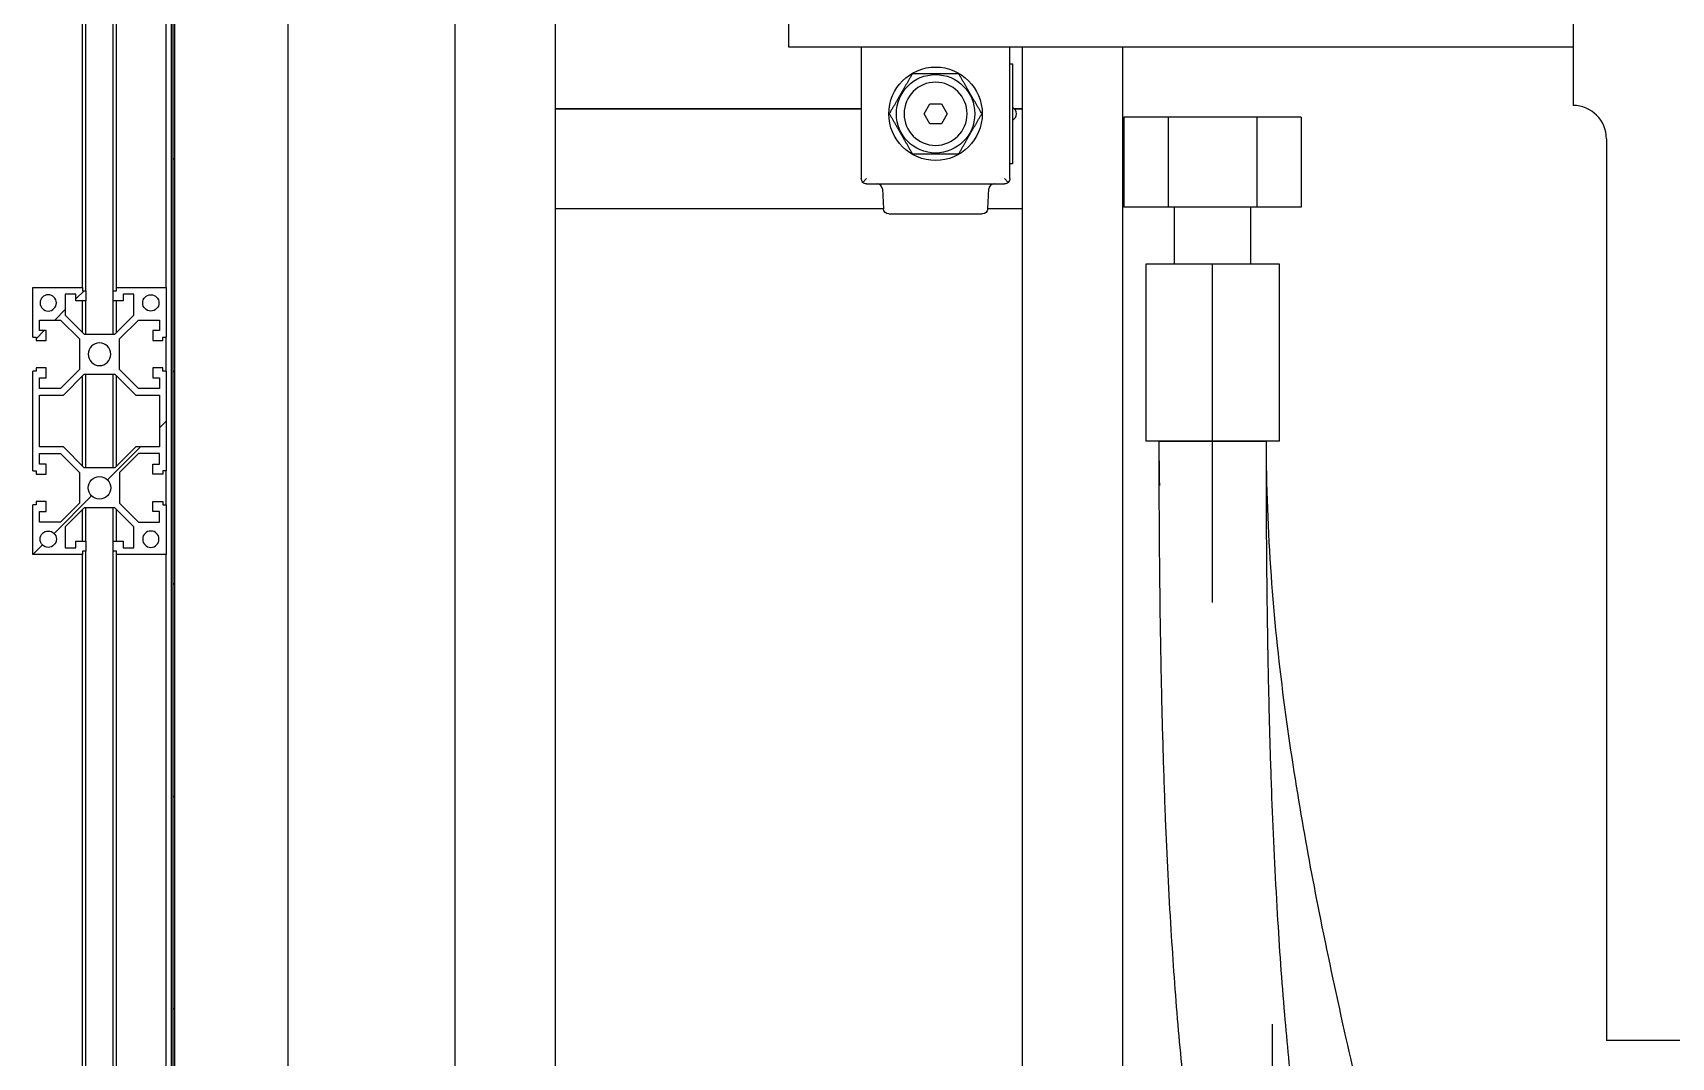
# Model space of a CAD drawing. Header units: millimetres. Extents: x 0 to 1189, y 0 to 841.
# Drawn here: x 925.87 to 958.6, y 529.57 to 550.02 of the extents above; entities that cross this region are included whole.
import ezdxf

# ---------------------------------------------------------------- set-up
doc = ezdxf.new("R2010")
doc.units = ezdxf.units.MM
doc.layers.get('0').update_dxf_attribs({"linetype": 'CONTINUOUS'})
doc.layers.add('1', color=7, linetype='CONTINUOUS', true_color=0xffffff)
doc.layers.add('2', color=7, linetype='CONTINUOUS', true_color=0xffffff)

# ---------------------------------------------------------------- blocks, each defined once
blk = doc.blocks.new('HATCH43')
at = {"color": 251, "linetype": 'Continuous'}
for p, q in [((928.669, 547.481), (928.702, 547.514)), ((928.669, 543.238), (928.702, 543.272)), ((928.669, 538.996), (928.702, 539.029)), ((928.669, 534.753), (928.702, 534.786)), ((928.669, 530.51), (928.702, 530.544))]:
    blk.add_line(p, q, dxfattribs=at)
blk = doc.blocks.new('HATCH47')
at = {"color": 251, "linetype": 'Continuous'}
for p, q in [((926.729, 544.704), (926.893, 544.868)), ((926.309, 544.284), (926.519, 544.494)), ((925.935, 543.91), (926.099, 544.074)), ((928.402, 542.134), (928.535, 542.268)), ((927.362, 541.094), (928.019, 541.751)), ((926.293, 540.025), (927.042, 540.774)), ((925.869, 539.601), (926.062, 539.794))]:
    blk.add_line(p, q, dxfattribs=at)

msp = doc.modelspace()

# ---------------------------------------------------------------- linework, layer by layer
at = {"layer": '1', "color": 252, "linetype": 'Continuous'}
for p, q in [((928.669, 623.201), (928.669, 496.569)), ((928.702, 623.201), (928.702, 496.569)), ((928.635, 620.552), (928.635, 499.218)), ((928.669, 620.552), (928.669, 499.218)), ((926.862, 544.935), (926.862, 574.8)), ((926.929, 544.869), (926.929, 574.866)), ((927.475, 544.869), (927.475, 574.866)), ((927.542, 544.935), (927.542, 574.8)), ((928.535, 544.935), (928.535, 574.8)), ((934.302, 570.099), (934.302, 480.968)), ((936.302, 570.1), (936.302, 493.234)), ((930.969, 480.968), (930.969, 568.765)), ((945.635, 549.734), (945.635, 493.234)), ((947.635, 549.734), (947.635, 504.301)), ((942.419, 548.501), (936.302, 548.501)), ((936.302, 548.501), (936.302, 546.501)), ((945.635, 548.501), (945.47, 548.501)), ((945.635, 548.501), (945.635, 546.501)), ((942.862, 546.501), (936.302, 546.501)), ((945.635, 546.501), (944.942, 546.501)), ((925.869, 543.941), (925.869, 544.934)), ((925.869, 544.934), (926.862, 544.934)), ((926.862, 544.934), (926.862, 544.868)), ((927.542, 544.868), (927.542, 544.934)), ((927.542, 544.934), (928.535, 544.934)), ((928.535, 544.934), (928.535, 543.941)), ((926.729, 544.801), (926.519, 544.801)), ((926.519, 544.801), (926.519, 544.378)), ((926.729, 544.668), (926.729, 544.801)), ((926.929, 544.668), (926.729, 544.668)), ((926.862, 544.868), (926.929, 544.868)), ((926.862, 544.036), (926.862, 544.668)), ((926.929, 544.868), (926.929, 544.668)), ((926.929, 544.003), (926.929, 544.668)), ((927.475, 544.668), (927.475, 544.868)), ((927.475, 544.868), (927.542, 544.868)), ((927.675, 544.668), (927.475, 544.668)), ((927.475, 544.003), (927.475, 544.668)), ((927.542, 544.036), (927.542, 544.668)), ((927.885, 544.801), (927.675, 544.801)), ((927.675, 544.801), (927.675, 544.668)), ((927.885, 544.378), (927.885, 544.801)), ((926.002, 544.284), (926.425, 544.284)), ((926.002, 544.074), (926.002, 544.284)), ((926.425, 544.284), (926.802, 543.907)), ((926.519, 544.378), (926.896, 544.001)), ((927.508, 544.001), (927.885, 544.378)), ((927.602, 543.907), (927.98, 544.284)), ((927.98, 544.284), (928.402, 544.284)), ((928.402, 544.284), (928.402, 544.074)), ((925.869, 543.941), (925.935, 543.941)), ((925.935, 543.941), (925.935, 543.874)), ((926.135, 544.074), (926.002, 544.074)), ((926.135, 543.874), (926.135, 544.074)), ((926.896, 544.001), (927.508, 544.001)), ((928.269, 544.074), (928.269, 543.874)), ((928.402, 544.074), (928.269, 544.074)), ((928.469, 543.941), (928.535, 543.941)), ((928.469, 543.874), (928.469, 543.941)), ((928.535, 543.262), (928.535, 543.941)), ((925.935, 543.874), (926.135, 543.874)), ((926.802, 543.907), (926.802, 543.295)), ((927.602, 543.295), (927.602, 543.907)), ((928.269, 543.874), (928.469, 543.874)), ((925.935, 543.328), (925.935, 543.261)), ((926.135, 543.328), (925.935, 543.328)), ((926.135, 543.128), (926.135, 543.328)), ((926.802, 543.295), (926.425, 542.918)), ((927.98, 542.918), (927.602, 543.295)), ((928.269, 543.328), (928.269, 543.128)), ((928.469, 543.328), (928.269, 543.328)), ((928.469, 543.261), (928.469, 543.328)), ((925.869, 541.274), (925.869, 543.261)), ((925.935, 543.261), (925.869, 543.261)), ((926.002, 543.128), (926.135, 543.128)), ((926.002, 542.918), (926.002, 543.128)), ((926.48, 542.784), (926.896, 543.201)), ((926.862, 541.37), (926.862, 543.167)), ((926.896, 543.201), (927.508, 543.201)), ((926.929, 541.335), (926.929, 543.201)), ((927.475, 541.335), (927.475, 543.201)), ((927.508, 543.201), (927.925, 542.784)), ((927.542, 541.37), (927.542, 543.167)), ((928.269, 543.128), (928.402, 543.128)), ((928.402, 543.128), (928.402, 542.918)), ((928.535, 543.261), (928.469, 543.261)), ((928.535, 543.261), (928.535, 541.274)), ((926.425, 542.918), (926.002, 542.918)), ((926.002, 541.751), (926.002, 542.784)), ((926.002, 542.784), (926.48, 542.784)), ((927.925, 542.784), (928.402, 542.784)), ((928.402, 542.918), (927.98, 542.918)), ((928.402, 542.784), (928.402, 541.751)), ((926.48, 541.751), (926.002, 541.751)), ((926.896, 541.334), (926.48, 541.751)), ((927.925, 541.751), (927.508, 541.334)), ((928.402, 541.751), (927.925, 541.751)), ((926.002, 541.618), (926.425, 541.618)), ((926.002, 541.408), (926.002, 541.618)), ((926.135, 541.408), (926.002, 541.408)), ((926.135, 541.208), (926.135, 541.408)), ((926.425, 541.618), (926.802, 541.24)), ((927.508, 541.334), (926.896, 541.334)), ((927.98, 541.618), (927.602, 541.24)), ((928.402, 541.618), (927.98, 541.618)), ((928.269, 541.208), (928.269, 541.408)), ((928.269, 541.408), (928.402, 541.408)), ((928.402, 541.408), (928.402, 541.618)), ((925.869, 541.274), (925.935, 541.274)), ((925.935, 541.274), (925.935, 541.208)), ((925.935, 541.208), (926.135, 541.208)), ((926.802, 541.24), (926.802, 540.628)), ((927.602, 541.24), (927.602, 540.628)), ((928.469, 541.208), (928.269, 541.208)), ((928.535, 541.274), (928.469, 541.274)), ((928.469, 541.274), (928.469, 541.208)), ((928.535, 540.594), (928.535, 541.275)), ((925.869, 539.601), (925.869, 540.594)), ((925.935, 540.594), (925.869, 540.594)), ((925.935, 540.661), (925.935, 540.594)), ((926.135, 540.661), (925.935, 540.661)), ((926.002, 540.461), (926.135, 540.461)), ((926.002, 540.251), (926.002, 540.461)), ((926.135, 540.461), (926.135, 540.661)), ((926.802, 540.628), (926.425, 540.251)), ((926.896, 540.534), (926.519, 540.157)), ((926.862, 539.868), (926.862, 540.501)), ((927.508, 540.534), (926.896, 540.534)), ((926.929, 539.868), (926.929, 540.535)), ((927.475, 539.868), (927.475, 540.535)), ((927.885, 540.157), (927.508, 540.534)), ((927.542, 539.868), (927.542, 540.501)), ((927.602, 540.628), (927.98, 540.251)), ((928.269, 540.461), (928.269, 540.661)), ((928.269, 540.661), (928.469, 540.661)), ((928.402, 540.461), (928.269, 540.461)), ((928.402, 540.251), (928.402, 540.461)), ((928.469, 540.661), (928.469, 540.594)), ((928.469, 540.594), (928.535, 540.594)), ((928.535, 540.594), (928.535, 539.601)), ((926.425, 540.251), (926.002, 540.251)), ((926.519, 540.157), (926.519, 539.734)), ((927.885, 539.734), (927.885, 540.157)), ((927.98, 540.251), (928.402, 540.251)), ((926.519, 539.734), (926.729, 539.734)), ((926.729, 539.734), (926.729, 539.868)), ((926.729, 539.868), (926.929, 539.868)), ((926.929, 539.868), (926.929, 539.668)), ((927.475, 539.668), (927.475, 539.868)), ((927.475, 539.868), (927.675, 539.868)), ((927.675, 539.868), (927.675, 539.734)), ((927.675, 539.734), (927.885, 539.734)), ((926.862, 539.601), (925.869, 539.601)), ((926.929, 539.668), (926.862, 539.668)), ((926.862, 539.668), (926.862, 539.601)), ((926.862, 499.202), (926.862, 539.601)), ((926.929, 499.135), (926.929, 539.668)), ((927.542, 539.668), (927.475, 539.668)), ((927.475, 499.135), (927.475, 539.668)), ((927.542, 539.601), (927.542, 539.668)), ((928.535, 539.601), (927.542, 539.601)), ((927.542, 499.202), (927.542, 539.601)), ((928.535, 498.901), (928.535, 539.601))]:
    msp.add_line(p, q, dxfattribs=at)
at = {"layer": '1', "color": 150, "linetype": 'Continuous'}
for p, q in [((936.302, 570.101), (936.302, 548.501)), ((945.635, 549.735), (945.635, 548.501)), ((936.302, 548.501), (942.419, 548.501)), ((945.47, 548.501), (945.635, 548.501)), ((936.302, 546.501), (936.302, 495.234)), ((942.862, 546.501), (936.302, 546.501)), ((945.635, 546.501), (944.942, 546.501)), ((945.635, 546.501), (945.635, 495.234))]:
    msp.add_line(p, q, dxfattribs=at)
at = {"layer": '1', "color": 124, "linetype": 'Continuous'}
for p, q in [((956.635, 566.568), (956.635, 548.568)), ((957.302, 547.901), (957.302, 529.901)), ((966.169, 529.901), (957.302, 529.901))]:
    msp.add_line(p, q, dxfattribs=at)
at = {"layer": '1', "color": 252, "linetype": 'Continuous', "extrusion": (0, 0, -1)}
for centre, radius in [((-926.177, 544.626), 0.163), ((-927.202, 543.601), 0.227), ((-928.227, 539.909), 0.163)]:
    msp.add_circle(centre, radius, dxfattribs=at)
at = {"layer": '1', "color": 252, "linetype": 'Continuous'}
for centre, radius in [((928.227, 544.626), 0.163), ((927.202, 540.934), 0.227), ((926.177, 539.909), 0.163)]:
    msp.add_circle(centre, radius, dxfattribs=at)
at = {"layer": '1', "color": 124, "linetype": 'Continuous'}
msp.add_arc((956.635, 547.901), 0.667, 0, 90, dxfattribs=at)
at = {"layer": '2', "color": 252, "linetype": 'Continuous'}
for p, q in [((940.969, 549.734), (940.969, 556.401)), ((956.635, 549.734), (940.969, 549.734))]:
    msp.add_line(p, q, dxfattribs=at)
at = {"layer": '2', "color": 30, "linetype": 'Continuous'}
for p, q in [((942.419, 549.734), (942.419, 547.108)), ((945.385, 547.108), (945.385, 549.734)), ((945.385, 549.401), (945.439, 549.401)), ((945.439, 549.401), (945.439, 547.401)), ((943.671, 548.401), (943.787, 548.601)), ((943.787, 548.601), (944.018, 548.601)), ((944.018, 548.601), (944.133, 548.401)), ((943.787, 548.201), (943.671, 548.401)), ((944.018, 548.201), (943.787, 548.201)), ((944.133, 548.401), (944.018, 548.201)), ((945.439, 547.401), (945.385, 547.401)), ((942.45, 547.032), (942.525, 547.108)), ((942.525, 547.001), (945.279, 547.001)), ((942.841, 546.9), (942.862, 546.502)), ((944.943, 546.502), (944.964, 546.9)), ((945.279, 547.108), (945.354, 547.032)), ((942.968, 546.401), (944.836, 546.401))]:
    msp.add_line(p, q, dxfattribs=at)
at = {"layer": '2', "color": 60, "linetype": 'Continuous'}
for p, q in [((947.665, 548.334), (947.665, 546.534)), ((948.55, 548.334), (947.665, 548.334)), ((948.55, 548.334), (948.55, 546.534)), ((950.321, 548.334), (948.55, 548.334)), ((950.321, 548.334), (950.321, 546.534)), ((951.206, 548.334), (950.321, 548.334)), ((951.206, 548.334), (951.206, 546.534)), ((948.55, 546.534), (947.665, 546.534)), ((950.321, 546.534), (948.55, 546.534)), ((948.669, 546.534), (948.669, 545.401)), ((950.202, 545.401), (950.202, 546.534)), ((951.206, 546.534), (950.321, 546.534)), ((948.102, 545.401), (948.102, 541.868)), ((950.769, 545.401), (948.102, 545.401)), ((950.769, 541.868), (950.769, 545.401)), ((950.769, 541.868), (948.102, 541.868))]:
    msp.add_line(p, q, dxfattribs=at)
at = {"layer": '2', "color": 51, "linetype": 'Continuous'}
for p, q in [((949.435, 538.648), (949.435, 545.401)), ((949.435, 538.648), (949.435, 545.401)), ((950.635, 522.173), (950.635, 530.224))]:
    msp.add_line(p, q, dxfattribs=at)
at = {"layer": '2', "color": 27, "linetype": 'Continuous'}
msp.add_line((948.362, 541.867), (950.509, 541.867), dxfattribs=at)
at = {"layer": '2', "color": 30, "linetype": 'Continuous', "extrusion": (0, 0, -1)}
for centre, radius, start, end in [((-943.902, 548.401), 0.933, 0, 180), ((-943.902, 548.401), 0.783, 0, 180), ((-943.902, 548.401), 0.933, 180, 0), ((-943.902, 548.401), 0.783, 180, 0), ((-942.525, 547.108), 0.107, 315, 0), ((-942.525, 547.108), 0.107, 270, 315), ((-945.279, 547.108), 0.107, 225, 270), ((-945.279, 547.108), 0.107, 180, 225), ((-942.968, 546.508), 0.107, 270, 357), ((-944.836, 546.508), 0.107, 183, 270)]:
    msp.add_arc(centre, radius, start, end, dxfattribs=at)
at = {"layer": '2', "color": 30, "linetype": 'Continuous'}
for centre, radius, start, end in [((943.902, 548.401), 0.63, 0, 180), ((943.902, 548.401), 0.63, 180, 0), ((945.392, 548.401), 0.127, 0, 68.3817), ((945.392, 548.401), 0.127, 291.6183, 0), ((942.734, 546.894), 0.107, 3, 90), ((945.07, 546.894), 0.107, 90, 177)]:
    msp.add_arc(centre, radius, start, end, dxfattribs=at)
for points in [[(943.44, 549.201), (943.209, 548.801), (942.978, 548.401)], [(944.364, 549.201), (943.902, 549.201), (943.44, 549.201)], [(944.826, 548.401), (944.595, 548.801), (944.364, 549.201)], [(942.978, 548.401), (943.209, 548.001), (943.44, 547.601)], [(944.364, 547.601), (944.595, 548.001), (944.826, 548.401)], [(943.44, 547.601), (943.902, 547.601), (944.364, 547.601)]]:
    msp.add_rational_spline(points, [1.25347093717, 1.44738356599, 1.25347093717], degree=2, dxfattribs=at)
at = {"layer": '2', "color": 27, "linetype": 'Continuous'}
msp.add_open_spline([(948.362, 541.867), (948.363, 541.572), (948.367, 541.278), (948.374, 540.983)], degree=3, dxfattribs=at)
for points, knots in [([(948.362, 541.867), (948.362, 541.279), (948.365, 540.148), (948.381, 538.518), (948.407, 537.017), (948.443, 535.634), (948.499, 534.011), (948.588, 532.216), (948.73, 530.239), (948.902, 528.495), (949.1, 526.961), (949.306, 525.684), (949.517, 524.595), (949.756, 523.534), (950.068, 522.355), (950.509, 520.97), (951.043, 519.609), (951.647, 518.317), (952.293, 517.116), (953.074, 515.841), (954.009, 514.477), (955.127, 512.999), (955.939, 511.986), (956.381, 511.456)], [0, 0, 0, 0, 0.053655, 0.103065, 0.14858, 0.190524, 0.229194, 0.29665, 0.354315, 0.409846, 0.456424, 0.495422, 0.527878, 0.557743, 0.594948, 0.639555, 0.691299, 0.729972, 0.772439, 0.819411, 0.871945, 0.931502, 1, 1, 1, 1]), ([(954.923, 516.981), (954.902, 517.118), (954.777, 517.897), (954.537, 519.232), (954.198, 520.9), (953.887, 522.32), (953.609, 523.54), (953.32, 524.772), (952.98, 526.2), (952.559, 527.964), (952.078, 530.036), (951.608, 532.216), (951.184, 534.468), (950.835, 536.752), (950.575, 539.24), (950.513, 540.969), (950.509, 541.868)], [0, 0, 0, 0, 0.01643, 0.093373, 0.160586, 0.218106, 0.265952, 0.309064, 0.368405, 0.440324, 0.524612, 0.62097, 0.704927, 0.796004, 0.894233, 1, 1, 1, 1]), ([(958.037, 512.822), (957.654, 513.282), (956.956, 514.15), (956.001, 515.396), (955.215, 516.505), (954.57, 517.499), (954.044, 518.393), (953.562, 519.296), (953.144, 520.179), (952.784, 521.047), (952.481, 521.869), (952.184, 522.781), (951.877, 523.888), (951.571, 525.23), (951.281, 526.857), (951.046, 528.619), (950.861, 530.513), (950.719, 532.532), (950.632, 534.386), (950.579, 536.01), (950.548, 537.329), (950.525, 538.747), (950.512, 540.271), (950.509, 541.323), (950.509, 541.867)], [0, 0, 0, 0, 0.062492, 0.115669, 0.161266, 0.200649, 0.234844, 0.264576, 0.301734, 0.330514, 0.35599, 0.386514, 0.422924, 0.466325, 0.518258, 0.58078, 0.635919, 0.699752, 0.773838, 0.812829, 0.854708, 0.8997, 0.948046, 1, 1, 1, 1])]:
    msp.add_open_spline(points, degree=3, knots=knots, dxfattribs=at)

# ---------------------------------------------------------------- block references
at = {"layer": '1', "color": 251, "linetype": 'Continuous', "lineweight": -3}
for name in ['HATCH43', 'HATCH47']:
    msp.add_blockref(name, (0, 0), dxfattribs=at)

doc.saveas('drawing.dxf')
